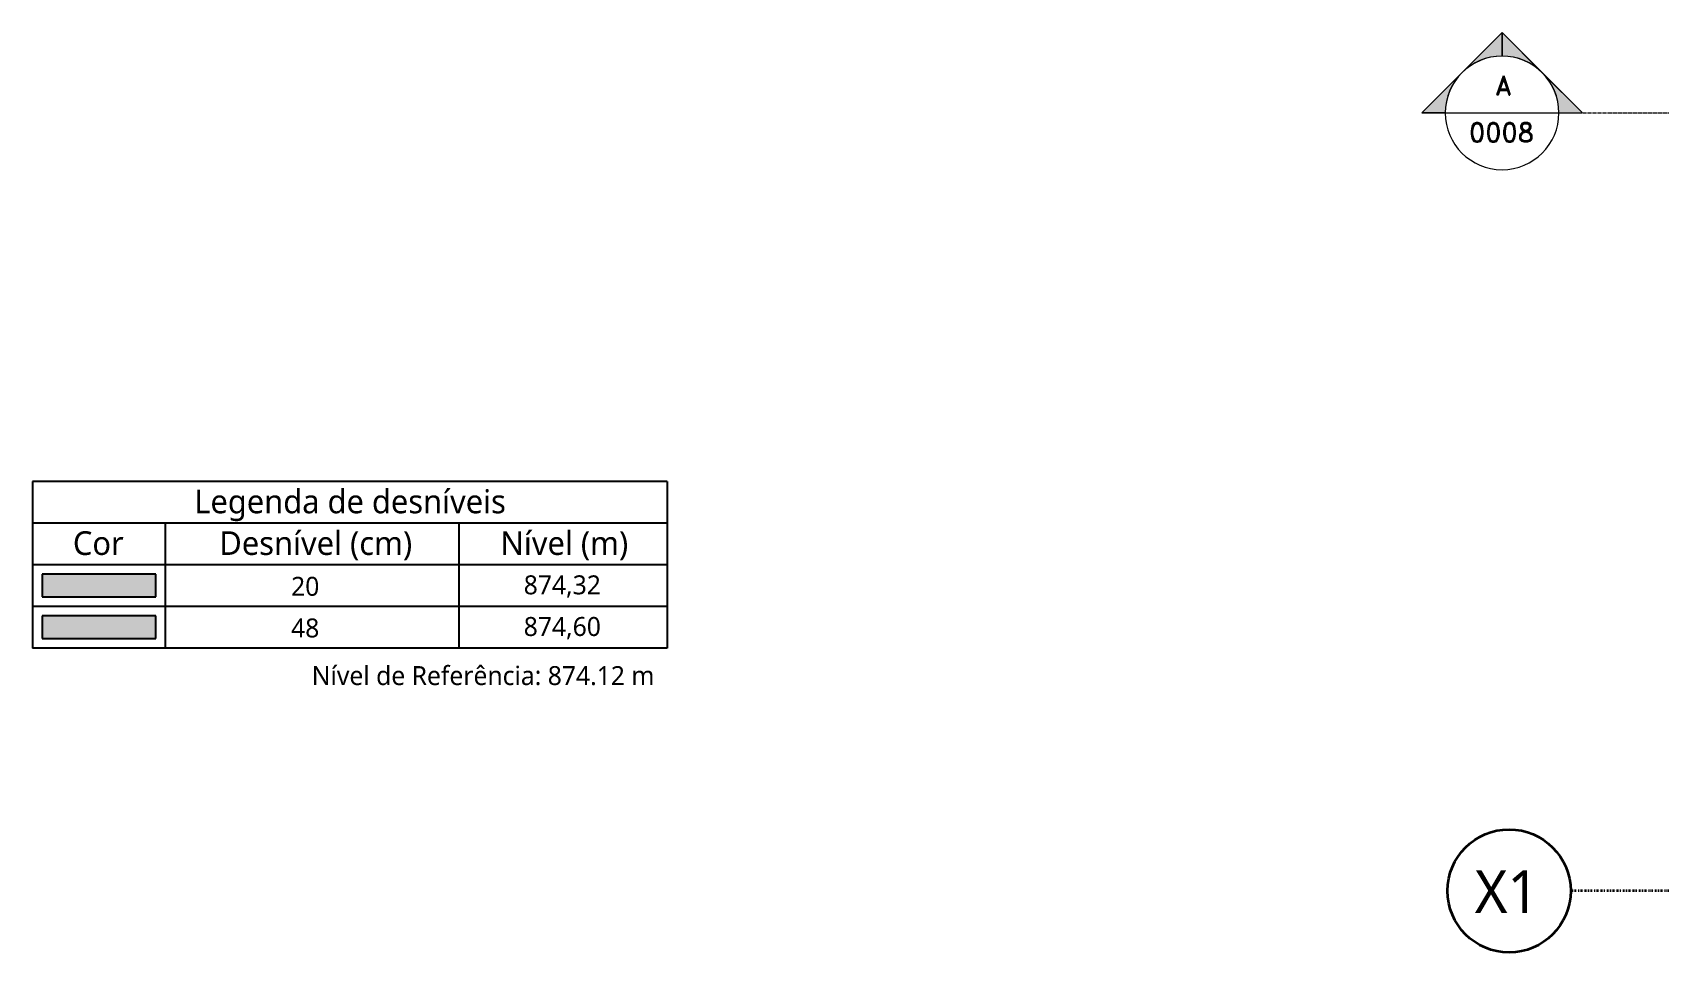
# Model space of a CAD drawing. Header units: centimetres. Extents: x -28 to 30806, y -3196 to 88064.
# Drawn here: x -28 to 831, y -149 to 337 of the extents above; entities that cross this region are included whole.
import ezdxf

# ---------------------------------------------------------------- set-up
doc = ezdxf.new("R2010")
doc.units = ezdxf.units.CM
doc.linetypes.add('Centro de 6 mm', pattern=[1.32, 0.6, -0.24, 0.24, -0.24])
doc.linetypes.add('Dash dot', pattern=[1.5875, 0.635, -0.47625, 0, -0.47625])
for name, color, linetype, lineweight in [('A-DETL-GENF', 7, 'Continuous', 18), ('A-DETL-IDEN', 7, 'Continuous', 9), ('A-DETL-THIN', 7, 'Continuous', 25), ('G-ANNO-SYMB', 7, 'Continuous', 9), ('G-ANNO-TEXT', 7, 'Continuous', 9), ('S-GRID', 7, 'Continuous', 9), ('S-GRID-IDEN', 7, 'Continuous', 9)]:
    doc.layers.add(name, color=color, linetype=linetype, lineweight=lineweight)
doc.styles.add('Gadugi', font='gadugi.ttf', dxfattribs={"height": 12.5})
doc.styles.add('Gadugi_1', font='gadugi.ttf', dxfattribs={"height": 10})
doc.styles.add('Gadugi_4', font='gadugi.ttf', dxfattribs={"height": 22.5})
doc.styles.add('RomanD', font='romand__.ttf', dxfattribs={"height": 10})

# ---------------------------------------------------------------- blocks, each defined once
blk = doc.blocks.new('Corte - M_Cabeça do corte - Preenchida-2060824-PL H 001 - FORMA DO BARRILETE')
at = {"layer": 'G-ANNO-SYMB'}
h = blk.add_hatch(color=256, dxfattribs=at)
edge = h.paths.add_edge_path(flags=0)
edge.add_line((-0.6, 0.849), (-0.6, 0.6))
edge.add_arc((-0.6, 0), 0.6, 90, 135)
edge.add_line((-1.024, 0.424), (-0.6, 0.849))
h = blk.add_hatch(color=256, dxfattribs=at)
edge = h.paths.add_edge_path(flags=0)
edge.add_line((-0.6, 0.849), (-0.176, 0.424))
edge.add_arc((-0.6, 0), 0.6, 45, 90)
edge.add_line((-0.6, 0.6), (-0.6, 0.849))
h = blk.add_hatch(color=256, dxfattribs=at)
edge = h.paths.add_edge_path(flags=0)
edge.add_line((-1.449, 0), (-1.024, 0.424))
edge.add_arc((-0.6, 0), 0.6, 135, 180)
edge.add_line((-1.2, 0), (-1.449, 0))
h = blk.add_hatch(color=256, dxfattribs=at)
edge = h.paths.add_edge_path(flags=0)
edge.add_line((0.249, 0), (0, 0))
edge.add_arc((-0.6, 0), 0.6, 360, 405)
edge.add_line((-0.176, 0.424), (0.249, 0))
for p, q in [((-0.6, 0.849), (-1.449, 0)), ((-0.6, 0.849), (-1.024, 0.424)), ((-0.6, 0.849), (0.249, 0)), ((-0.6, 0.6), (-0.6, 0.849)), ((-0.6, 0.849), (-0.6, 0.6)), ((-0.176, 0.424), (-0.6, 0.849)), ((-1.024, 0.424), (-1.449, 0)), ((0.249, 0), (-0.176, 0.424)), ((-1.449, 0), (-1.2, 0)), ((0, 0), (0.249, 0)), ((-1.2, 0), (-1.449, 0)), ((0, 0), (0.249, 0))]:
    blk.add_line(p, q, dxfattribs=at)
for start, end in [(360, 180), (90, 135), (45, 90), (135, 180), (360, 45), (180, 360)]:
    blk.add_arc((-0.6, 0), 0.6, start, end, dxfattribs=at)
blk = doc.blocks.new('Eixo - X1-2173051-PL H 001 - FORMA DO BARRILETE')
at = {"layer": 'S-GRID-IDEN', "color": 152, "lineweight": 35, "true_color": 0x0070c0}
blk.add_circle((0, 0), 0.65, dxfattribs=at)

msp = doc.modelspace()

# ---------------------------------------------------------------- hatches: boundary and pattern name
at = {"layer": 'A-DETL-GENF', "true_color": 0x00bcb8}
msp.add_hatch(color=132, dxfattribs=at).paths.add_polyline_path([(36.92, 38.81), (36.92, 50.81), (-23.08, 50.81), (-23.08, 38.81)], flags=0)
at = {"layer": 'A-DETL-GENF', "true_color": 0xe6b8b7}
msp.add_hatch(color=9, dxfattribs=at).paths.add_polyline_path([(36.92, 16.81), (36.92, 28.81), (-23.08, 28.81), (-23.08, 16.81)], flags=0)

# ---------------------------------------------------------------- linework, layer by layer
at = {"layer": 'A-DETL-THIN'}
for p, q in [((306.92, 99.81), (-28.08, 99.81)), ((-28.08, 99.81), (-28.08, 11.81)), ((306.92, 99.81), (306.92, 11.81)), ((306.92, 77.81), (-28.08, 77.81)), ((41.92, 77.81), (41.92, 11.81)), ((196.92, 77.81), (196.92, 11.81)), ((306.92, 55.81), (-28.08, 55.81)), ((36.92, 50.81), (-23.08, 50.81)), ((-23.08, 50.81), (-23.08, 38.81)), ((36.92, 38.81), (36.92, 50.81)), ((-23.08, 38.81), (36.92, 38.81)), ((306.92, 33.81), (-28.08, 33.81)), ((36.92, 28.81), (-23.08, 28.81)), ((-23.08, 28.81), (-23.08, 16.81)), ((36.92, 16.81), (36.92, 28.81)), ((306.92, 11.81), (-28.08, 11.81)), ((306.92, 11.81), (-28.08, 11.81)), ((-23.08, 16.81), (36.92, 16.81))]:
    msp.add_line(p, q, dxfattribs=at)
at = {"layer": 'G-ANNO-SYMB'}
msp.add_line((717.66, 294.37), (777.66, 294.37), dxfattribs=at)
at = {"layer": 'G-ANNO-SYMB', "linetype": 'Centro de 6 mm'}
msp.add_line((777.66, 294.37), (4106.64, 294.37), dxfattribs=at)
at = {"layer": 'S-GRID', "color": 152, "linetype": 'Dash dot', "lineweight": 35, "true_color": 0x0070c0}
msp.add_line((4257.92, -116.45), (783.85, -116.45), dxfattribs=at)

# ---------------------------------------------------------------- block references
at = {"layer": 'G-ANNO-SYMB', "xscale": 49.99999999999998, "yscale": 49.99999999999998, "zscale": 49.99999999999998}
msp.add_blockref('Corte - M_Cabeça do corte - Preenchida-2060824-PL H 001 - FORMA DO BARRILETE', (777.66, 294.37), dxfattribs=at)
at = {"layer": 'S-GRID-IDEN', "color": 152, "true_color": 0x0070c0, "xscale": 49.99999999999998, "yscale": 49.99999999999998, "zscale": 49.99999999999998, "rotation": 89.99999999999982}
msp.add_blockref('Eixo - X1-2173051-PL H 001 - FORMA DO BARRILETE', (751.35, -116.45), dxfattribs=at)

# ---------------------------------------------------------------- texts
at = {"layer": 'A-DETL-IDEN', "char_height": 10, "width": 18.4388, "attachment_point": 1, "style": 'Gadugi_1'}
for s, insert in [('20', (108.4, 49.39)), ('48', (108.4, 27.39))]:
    msp.add_mtext(s, dxfattribs=dict(at, insert=insert))
at = {"layer": 'G-ANNO-SYMB', "char_height": 10, "attachment_point": 1, "style": 'RomanD'}
for s, insert, width in [('A', (744.1, 313.99), 11.2236), ('0008', (730.2, 289.04), 44.8945)]:
    msp.add_mtext(s, dxfattribs=dict(at, insert=insert, width=width))
at = {"layer": 'G-ANNO-TEXT', "attachment_point": 1}
for s, insert, char_height, width, style in [('Legenda de desníveis', (57.28, 95.44), 12.5, 200.8227, 'Gadugi'), ('Cor', (-6.8, 73.44), 12.5, 32.8692, 'Gadugi'), ('Desnível (cm)', (70.5, 73.44), 12.5, 125.4641, 'Gadugi'), ('Nível (m)', (218.9, 73.44), 12.5, 84.9789, 'Gadugi'), ('874,32', (231.19, 50.16), 10, 49.7046, 'Gadugi_1'), ('874,60', (231.19, 28.16), 10, 49.7046, 'Gadugi_1'), ('Nível de Referência: 874.12 m', (119.31, 2.25), 10, 222.8691, 'Gadugi_1')]:
    msp.add_mtext(s, dxfattribs=dict(at, insert=insert, char_height=char_height, width=width, style=style))
at = {"layer": 'S-GRID-IDEN', "color": 152, "true_color": 0x0070c0, "insert": (733.28, -105.54), "char_height": 22.5, "width": 43.692, "attachment_point": 1, "style": 'Gadugi_4'}
msp.add_mtext('X1', dxfattribs=at)

doc.saveas('drawing.dxf')
